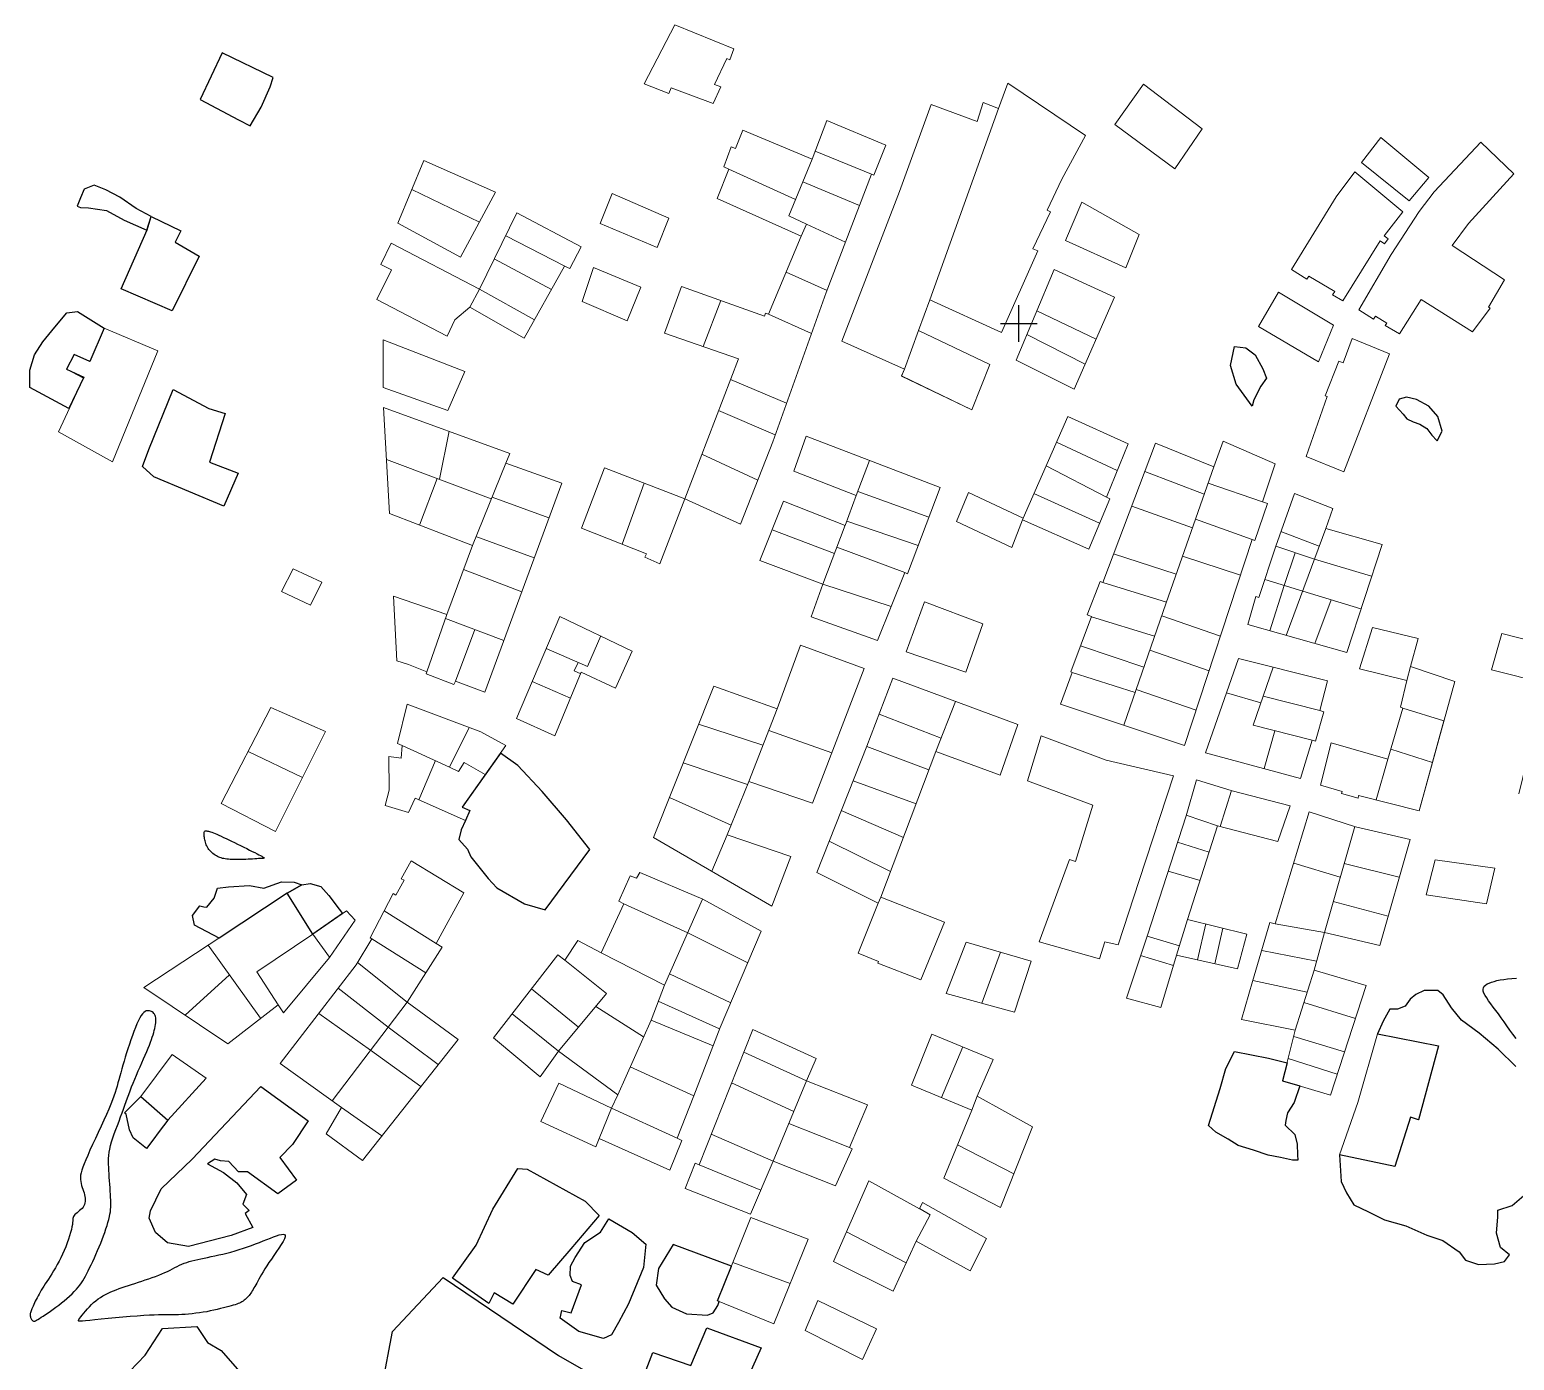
# Model space of a CAD drawing. Header units: inches. Extents: x 102725 to 104121, y 387536 to 388889.
# Drawn here: x 103438.8 to 103680.8, y 388031.1 to 388247.9 of the extents above; entities that cross this region are included whole.
import ezdxf

# ---------------------------------------------------------------- set-up
doc = ezdxf.new("R2010")
doc.units = ezdxf.units.IN
doc.header["$LTSCALE"] = 20
doc.layers.add('0_Croix', color=7, linetype='Continuous')
doc.layers.add('Débri', color=6, linetype='Continuous')
for name, color, linetype, lineweight in [('PBDUR', 62, 'Continuous', 0), ('PBDUR-ARRIERE', 3, 'Continuous', 0), ('PBDUR-DROIT', 2, 'Continuous', 0), ('PBDUR-FACE', 1, 'Continuous', 0), ('PBDUR-GAUCH', 6, 'Continuous', 0), ('PBDUR-SEPARATION', 5, 'Continuous', 0)]:
    doc.layers.add(name, color=color, linetype=linetype, lineweight=lineweight)

msp = doc.modelspace()

# ---------------------------------------------------------------- linework, layer by layer
at = {"layer": '0_Croix'}
for p, q in [((103600, 388197), (103600, 388203)), ((103597, 388200), (103603, 388200))]:
    msp.add_line(p, q, dxfattribs=at)
at = {"layer": 'Débri', "flags": 128}
for points in [[(103470.14, 388244.09), (103466.6, 388236.51), (103472.81, 388233.18), (103474.75, 388232.21), (103476.52, 388235.26), (103477.97, 388238.55), (103478.46, 388240.07)], [(103458.61, 388217.42), (103456.14, 388218.75), (103453.51, 388220.61), (103451.18, 388221.81), (103449.3, 388222.57), (103447.69, 388221.92), (103447.07, 388220.51), (103446.55, 388219.15), (103447.1, 388218.94), (103448.37, 388218.88), (103451.31, 388218.44), (103454.18, 388216.83), (103457.89, 388215.21), (103458.61, 388217.42)], [(103466.44, 388211), (103462.01, 388202.06), (103453.72, 388205.68), (103457.92, 388215.28), (103458.61, 388217.42), (103463.41, 388215.11), (103462.53, 388213.28), (103466.44, 388211)], [(103445.19, 388186.17), (103438.79, 388189.61), (103438.79, 388192.42), (103439.56, 388194.91), (103440.92, 388197), (103442.87, 388199.4), (103444.87, 388201.75), (103446.59, 388201.98), (103450.95, 388199.28), (103448.58, 388193.82), (103446.04, 388194.97), (103444.8, 388192.59), (103447.64, 388191.27), (103445.19, 388186.17)], [(103638.05, 388186.56), (103635.44, 388190.13), (103634.51, 388193.15), (103635.17, 388196.25), (103637, 388196.05), (103638.54, 388194.92), (103639.76, 388192.6), (103640.37, 388191.09), (103639.44, 388189.78), (103638.31, 388187.6)], [(103458.19, 388179.51), (103462.16, 388189.25), (103467.98, 388186.19), (103470.68, 388185.37), (103468.11, 388177.4), (103472.76, 388175.64), (103470.41, 388170.27), (103459.05, 388175.05), (103457.2, 388176.72)], [(103668.21, 388180.92), (103668.98, 388182.46), (103668.31, 388184.85), (103666.84, 388186.54), (103664.84, 388187.61), (103663.19, 388187.99), (103662.01, 388187.69), (103661.44, 388186.57), (103662.66, 388185.26), (103663.25, 388184.47), (103664.26, 388183.97), (103665.37, 388183.61), (103666.51, 388182.93), (103667.34, 388181.83), (103668.16, 388180.94)], [(103509.8, 388119.06), (103509.1, 388117.5), (103508.74, 388115.96), (103510.14, 388114.36), (103510.71, 388113.11), (103513.53, 388109.58), (103514.94, 388108.08), (103519.42, 388105.47), (103522.81, 388104.48), (103530.09, 388114.33), (103526.28, 388119.15), (103522.34, 388123.75), (103518.36, 388127.99), (103515.51, 388130.01), (103509.28, 388121.19), (103510.51, 388120.65), (103509.8, 388119.06)], [(103474.01, 388112.7), (103473.63, 388112.68), (103473.25, 388112.67), (103472.87, 388112.67), (103472.5, 388112.67), (103472.15, 388112.67), (103471.81, 388112.68), (103471.49, 388112.69), (103471.19, 388112.72), (103470.92, 388112.74), (103470.66, 388112.78), (103470.43, 388112.82), (103470.21, 388112.87), (103470, 388112.93), (103469.81, 388113), (103469.61, 388113.08), (103469.42, 388113.17), (103469.23, 388113.28), (103469.03, 388113.39), (103468.84, 388113.52), (103468.66, 388113.66), (103468.48, 388113.8), (103468.31, 388113.96), (103468.15, 388114.13), (103468.01, 388114.31), (103467.88, 388114.49), (103467.76, 388114.69), (103467.66, 388114.89), (103467.58, 388115.09), (103467.5, 388115.29), (103467.44, 388115.5), (103467.38, 388115.7), (103467.33, 388115.89), (103467.3, 388116.08), (103467.27, 388116.26), (103467.24, 388116.42), (103467.23, 388116.58), (103467.22, 388116.73), (103467.22, 388116.86), (103467.22, 388116.97), (103467.23, 388117.07), (103467.24, 388117.16), (103467.27, 388117.22), (103467.3, 388117.27), (103467.34, 388117.31), (103467.4, 388117.33), (103467.46, 388117.34), (103467.55, 388117.34), (103467.65, 388117.33), (103467.77, 388117.31), (103467.91, 388117.28), (103468.08, 388117.24), (103468.27, 388117.18), (103468.48, 388117.11), (103468.73, 388117.02), (103469, 388116.92), (103469.3, 388116.79), (103469.64, 388116.64), (103470, 388116.48), (103470.4, 388116.29), (103470.82, 388116.09), (103471.25, 388115.88), (103471.71, 388115.66), (103472.19, 388115.43), (103472.67, 388115.19), (103473.17, 388114.94), (103473.67, 388114.7), (103474.16, 388114.46), (103474.63, 388114.23), (103475.08, 388114), (103475.49, 388113.8), (103475.85, 388113.62), (103476.16, 388113.45), (103476.42, 388113.32), (103476.61, 388113.21), (103476.76, 388113.13), (103476.86, 388113.06), (103476.93, 388113.01), (103476.98, 388112.98), (103477.01, 388112.95), (103477.03, 388112.93), (103477.04, 388112.92), (103477.04, 388112.91), (103477.03, 388112.9), (103477, 388112.89), (103476.94, 388112.88), (103476.85, 388112.87), (103476.72, 388112.86), (103476.56, 388112.85), (103476.34, 388112.83), (103476.09, 388112.82), (103475.8, 388112.8), (103475.48, 388112.78), (103475.13, 388112.75), (103474.77, 388112.73), (103474.39, 388112.71)], [(103469.65, 388099.88), (103465.65, 388101.99), (103465.35, 388103.55), (103466.53, 388105.15), (103467.15, 388104.95), (103467.65, 388104.91), (103468.88, 388106.37), (103469.4, 388108.01), (103471.18, 388108.23), (103474.64, 388108.45), (103476.96, 388108.01), (103479.84, 388109.03), (103481.88, 388108.99), (103483.16, 388108.53), (103480.78, 388107.18), (103469.65, 388099.88)], [(103480.77, 388107.19), (103483.16, 388108.53), (103484.5, 388108.77), (103486.24, 388108.29), (103487.56, 388106.83), (103489.26, 388104.57), (103489.75, 388103.87), (103484.95, 388100.49)], [(103443.08, 388039.73), (103443.53, 388040.07), (103443.98, 388040.43), (103444.43, 388040.8), (103444.87, 388041.17), (103445.29, 388041.55), (103445.69, 388041.92), (103446.06, 388042.29), (103446.4, 388042.65), (103446.7, 388043), (103446.97, 388043.35), (103447.22, 388043.69), (103447.45, 388044.05), (103447.66, 388044.41), (103447.88, 388044.8), (103448.09, 388045.21), (103448.32, 388045.66), (103448.55, 388046.14), (103448.81, 388046.65), (103449.07, 388047.2), (103449.33, 388047.76), (103449.6, 388048.35), (103449.86, 388048.95), (103450.12, 388049.55), (103450.37, 388050.15), (103450.61, 388050.75), (103450.83, 388051.35), (103451.04, 388051.92), (103451.23, 388052.49), (103451.4, 388053.03), (103451.55, 388053.55), (103451.68, 388054.03), (103451.79, 388054.49), (103451.87, 388054.9), (103451.94, 388055.29), (103451.98, 388055.67), (103452.01, 388056.03), (103452.02, 388056.4), (103452.02, 388056.79), (103452.01, 388057.2), (103451.99, 388057.64), (103451.96, 388058.12), (103451.93, 388058.64), (103451.89, 388059.19), (103451.85, 388059.76), (103451.81, 388060.33), (103451.77, 388060.9), (103451.73, 388061.46), (103451.7, 388062), (103451.67, 388062.52), (103451.65, 388063.02), (103451.65, 388063.5), (103451.66, 388063.98), (103451.7, 388064.47), (103451.76, 388064.98), (103451.85, 388065.51), (103451.98, 388066.08), (103452.15, 388066.68), (103452.35, 388067.32), (103452.58, 388067.99), (103452.83, 388068.67), (103453.08, 388069.36), (103453.35, 388070.05), (103453.6, 388070.73), (103453.85, 388071.39), (103454.09, 388072.02), (103454.31, 388072.64), (103454.53, 388073.24), (103454.74, 388073.83), (103454.95, 388074.41), (103455.17, 388075.01), (103455.4, 388075.62), (103455.65, 388076.24), (103455.91, 388076.89), (103456.2, 388077.56), (103456.49, 388078.23), (103456.78, 388078.9), (103457.07, 388079.56), (103457.35, 388080.21), (103457.62, 388080.82), (103457.87, 388081.4), (103458.1, 388081.94), (103458.3, 388082.44), (103458.48, 388082.9), (103458.64, 388083.33), (103458.77, 388083.73), (103458.9, 388084.11), (103459.01, 388084.47), (103459.1, 388084.81), (103459.18, 388085.15), (103459.25, 388085.48), (103459.3, 388085.79), (103459.34, 388086.08), (103459.36, 388086.36), (103459.36, 388086.63), (103459.34, 388086.87), (103459.3, 388087.09), (103459.24, 388087.28), (103459.15, 388087.46), (103459.04, 388087.61), (103458.92, 388087.73), (103458.78, 388087.84), (103458.63, 388087.92), (103458.48, 388087.99), (103458.31, 388088.03), (103458.14, 388088.05), (103457.97, 388088.04), (103457.79, 388088), (103457.6, 388087.91), (103457.4, 388087.76), (103457.2, 388087.55), (103456.98, 388087.27), (103456.76, 388086.9), (103456.53, 388086.45), (103456.28, 388085.92), (103456.04, 388085.32), (103455.79, 388084.68), (103455.54, 388084), (103455.29, 388083.29), (103455.05, 388082.58), (103454.81, 388081.86), (103454.59, 388081.16), (103454.38, 388080.48), (103454.18, 388079.82), (103453.99, 388079.17), (103453.81, 388078.55), (103453.64, 388077.94), (103453.48, 388077.37), (103453.33, 388076.81), (103453.18, 388076.29), (103453.03, 388075.77), (103452.88, 388075.25), (103452.71, 388074.71), (103452.51, 388074.13), (103452.28, 388073.5), (103452.01, 388072.8), (103451.68, 388072.03), (103451.31, 388071.16), (103450.88, 388070.21), (103450.43, 388069.23), (103449.96, 388068.22), (103449.5, 388067.21), (103449.05, 388066.24), (103448.62, 388065.32), (103448.25, 388064.48), (103447.92, 388063.75), (103447.66, 388063.1), (103447.45, 388062.55), (103447.29, 388062.06), (103447.17, 388061.62), (103447.1, 388061.24), (103447.06, 388060.88), (103447.07, 388060.54), (103447.11, 388060.21), (103447.17, 388059.89), (103447.26, 388059.57), (103447.35, 388059.26), (103447.46, 388058.95), (103447.56, 388058.65), (103447.66, 388058.36), (103447.74, 388058.07), (103447.8, 388057.79), (103447.84, 388057.51), (103447.85, 388057.24), (103447.84, 388056.98), (103447.8, 388056.73), (103447.73, 388056.49), (103447.63, 388056.26), (103447.5, 388056.04), (103447.33, 388055.84), (103447.14, 388055.65), (103446.93, 388055.47), (103446.72, 388055.3), (103446.52, 388055.13), (103446.32, 388054.97), (103446.16, 388054.82), (103446.02, 388054.67), (103445.93, 388054.53), (103445.87, 388054.38), (103445.84, 388054.21), (103445.82, 388054.02), (103445.8, 388053.79), (103445.78, 388053.53), (103445.75, 388053.22), (103445.68, 388052.84), (103445.59, 388052.41), (103445.46, 388051.91), (103445.3, 388051.37), (103445.11, 388050.8), (103444.9, 388050.2), (103444.67, 388049.59), (103444.42, 388048.97), (103444.15, 388048.37), (103443.87, 388047.78), (103443.58, 388047.22), (103443.28, 388046.67), (103442.98, 388046.15), (103442.69, 388045.65), (103442.39, 388045.17), (103442.11, 388044.72), (103441.84, 388044.3), (103441.58, 388043.9), (103441.34, 388043.52), (103441.11, 388043.16), (103440.89, 388042.82), (103440.69, 388042.5), (103440.5, 388042.18), (103440.32, 388041.88), (103440.15, 388041.58), (103439.99, 388041.28), (103439.84, 388040.99), (103439.7, 388040.71), (103439.57, 388040.44), (103439.45, 388040.18), (103439.34, 388039.93), (103439.25, 388039.7), (103439.16, 388039.49), (103439.08, 388039.3), (103439.02, 388039.13), (103438.96, 388038.97), (103438.92, 388038.82), (103438.89, 388038.69), (103438.88, 388038.56), (103438.88, 388038.43), (103438.89, 388038.31), (103438.91, 388038.19), (103438.95, 388038.08), (103439, 388037.96), (103439.05, 388037.86), (103439.11, 388037.76), (103439.17, 388037.66), (103439.23, 388037.59), (103439.28, 388037.52), (103439.34, 388037.47), (103439.39, 388037.44), (103439.45, 388037.43), (103439.53, 388037.44), (103439.63, 388037.48), (103439.75, 388037.54), (103439.92, 388037.63), (103440.12, 388037.75), (103440.38, 388037.9), (103440.67, 388038.09), (103441.01, 388038.3), (103441.38, 388038.54), (103441.78, 388038.8), (103442.2, 388039.09), (103442.63, 388039.4)], [(103630.93, 388069.35), (103632.84, 388075.38), (103633.77, 388078.65), (103635.16, 388081.38), (103640.7, 388080.33), (103643.73, 388079.57), (103643, 388076.64), (103645.82, 388075.79), (103644.89, 388073.1), (103643.81, 388071.41), (103643.55, 388070.15), (103643.44, 388069.37), (103645.01, 388067.85), (103645.39, 388066.31), (103645.42, 388064.59), (103645.48, 388063.72), (103644.6, 388063.69), (103642.65, 388064.13), (103640.67, 388064.5), (103638.25, 388065.32), (103635.74, 388066.08), (103634.14, 388067.1), (103632.1, 388068.26)], [(103458.47, 388055.46), (103460.23, 388059.02), (103465.3, 388063.85), (103476.48, 388075.69), (103484.16, 388070.1), (103481.63, 388066.26), (103479.56, 388064.12), (103482.28, 388060.45), (103479.26, 388058.21), (103474.27, 388061.8), (103472.81, 388061.8), (103471.27, 388063.48), (103469.87, 388063.61), (103468.95, 388063.87), (103467.78, 388063.07), (103470.37, 388061.71), (103472.55, 388060.02), (103474.13, 388058.12), (103473.53, 388056.55), (103474.56, 388055.5), (103473.9, 388055.03), (103475.15, 388052.74), (103471.63, 388051.41), (103464.67, 388049.65), (103461.24, 388050.22), (103459.29, 388051.93), (103458.24, 388054.22), (103458.47, 388055.46)], [(103457.82, 388065.6), (103455.68, 388067.32), (103455.04, 388068.64), (103454.5, 388071.18), (103454.24, 388071.43), (103456.93, 388074.07), (103461.31, 388070.22), (103459.9, 388068.39), (103458.88, 388066.95), (103457.82, 388065.6)], [(103518.37, 388062.33), (103519.89, 388062.25), (103529.34, 388057.04), (103531.63, 388054.67), (103527.01, 388049.26), (103523.31, 388044.97), (103521.29, 388045.89), (103517.56, 388040.24), (103514.48, 388042.07), (103513.6, 388040.32), (103507.7, 388044.46), (103511.58, 388049.84), (103514.26, 388055.71), (103518.37, 388062.33)], [(103527.72, 388047.81), (103529.27, 388050.29), (103531.85, 388051.99), (103533.2, 388054.13), (103536.97, 388051.91), (103539.24, 388049.99), (103538.81, 388046.21), (103536.38, 388040.31), (103534.75, 388037.26), (103533.62, 388035.21), (103532.29, 388034.64), (103528.29, 388035.8), (103525.24, 388037.93), (103525.53, 388039.18), (103527.03, 388038.82), (103528.72, 388043.39), (103527.28, 388043.92), (103526.89, 388044.89), (103526.94, 388046.4), (103527.72, 388047.81)], [(103449.22, 388040.49), (103449.59, 388040.8), (103449.96, 388041.08), (103450.34, 388041.34), (103450.74, 388041.58), (103451.15, 388041.81), (103451.57, 388042.02), (103452, 388042.22), (103452.45, 388042.4), (103452.91, 388042.59), (103453.38, 388042.76), (103453.87, 388042.93), (103454.37, 388043.1), (103454.89, 388043.27), (103455.41, 388043.44), (103455.95, 388043.62), (103456.51, 388043.79), (103457.07, 388043.98), (103457.63, 388044.17), (103458.2, 388044.36), (103458.76, 388044.56), (103459.31, 388044.76), (103459.84, 388044.96), (103460.35, 388045.17), (103460.83, 388045.38), (103461.27, 388045.58), (103461.69, 388045.79), (103462.09, 388045.99), (103462.47, 388046.19), (103462.85, 388046.38), (103463.22, 388046.56), (103463.59, 388046.73), (103463.98, 388046.89), (103464.38, 388047.04), (103464.8, 388047.17), (103465.24, 388047.29), (103465.7, 388047.41), (103466.18, 388047.52), (103466.69, 388047.63), (103467.22, 388047.74), (103467.78, 388047.86), (103468.36, 388047.98), (103468.97, 388048.11), (103469.6, 388048.25), (103470.25, 388048.4), (103470.91, 388048.56), (103471.58, 388048.73), (103472.26, 388048.92), (103472.94, 388049.12), (103473.62, 388049.34), (103474.3, 388049.57), (103474.96, 388049.81), (103475.61, 388050.05), (103476.25, 388050.3), (103476.87, 388050.54), (103477.46, 388050.77), (103478.02, 388050.99), (103478.55, 388051.2), (103479.04, 388051.37), (103479.47, 388051.51), (103479.84, 388051.6), (103480.13, 388051.62), (103480.33, 388051.57), (103480.44, 388051.43), (103480.43, 388051.2), (103480.31, 388050.86), (103480.08, 388050.43), (103479.78, 388049.93), (103479.42, 388049.37), (103479.02, 388048.79), (103478.6, 388048.18), (103478.18, 388047.58), (103477.78, 388047.01), (103477.42, 388046.47), (103477.11, 388045.97), (103476.82, 388045.51), (103476.57, 388045.09), (103476.35, 388044.69), (103476.14, 388044.33), (103475.96, 388043.99), (103475.79, 388043.68), (103475.64, 388043.39), (103475.49, 388043.12), (103475.35, 388042.87), (103475.21, 388042.64), (103475.08, 388042.42), (103474.95, 388042.21), (103474.82, 388042.01), (103474.68, 388041.83), (103474.54, 388041.64), (103474.39, 388041.47), (103474.24, 388041.3), (103474.08, 388041.15), (103473.92, 388041), (103473.75, 388040.86), (103473.57, 388040.73), (103473.39, 388040.61), (103473.19, 388040.51), (103472.99, 388040.41), (103472.77, 388040.32), (103472.53, 388040.23), (103472.26, 388040.15), (103471.96, 388040.06), (103471.63, 388039.96), (103471.25, 388039.86), (103470.83, 388039.75), (103470.37, 388039.63), (103469.87, 388039.5), (103469.34, 388039.38), (103468.79, 388039.25), (103468.22, 388039.13), (103467.64, 388039.01), (103467.05, 388038.91), (103466.45, 388038.82), (103465.86, 388038.74), (103465.27, 388038.67), (103464.69, 388038.61), (103464.12, 388038.57), (103463.57, 388038.53), (103463.03, 388038.51), (103462.5, 388038.5), (103462, 388038.49), (103461.5, 388038.49), (103460.98, 388038.49), (103460.42, 388038.48), (103459.8, 388038.47), (103459.1, 388038.45), (103458.3, 388038.42), (103457.38, 388038.37), (103456.33, 388038.29), (103455.19, 388038.2), (103453.98, 388038.1), (103452.76, 388037.99), (103451.57, 388037.88), (103450.45, 388037.77), (103449.43, 388037.67), (103448.57, 388037.58), (103447.89, 388037.52), (103447.39, 388037.47), (103447.04, 388037.46), (103446.82, 388037.48), (103446.73, 388037.53), (103446.73, 388037.62), (103446.81, 388037.76), (103446.95, 388037.94), (103447.13, 388038.18), (103447.35, 388038.46), (103447.6, 388038.77), (103447.89, 388039.11), (103448.19, 388039.46), (103448.52, 388039.81), (103448.86, 388040.16)], [(103553.15, 388046.45), (103543.67, 388049.97), (103541.29, 388046.03), (103540.89, 388043.34), (103542.28, 388041.09), (103543.47, 388039.76), (103545.86, 388038.68), (103549.29, 388038.43), (103550.17, 388038.83), (103550.93, 388040.04), (103551.17, 388040.64), (103550.87, 388040.76), (103553.15, 388046.45)], [(103543.57, 388001.46), (103520.89, 388012.56), (103511.35, 388018.07), (103496.24, 388026.85), (103497.91, 388035.77), (103506.21, 388044.56), (103524.98, 388031.87), (103544.98, 388020.42), (103552.41, 388015.65)], [(103455.1, 388029.32), (103457.59, 388031.91), (103460.43, 388036.25), (103466.05, 388036.59), (103467.75, 388034), (103469.98, 388032.71), (103472.97, 388029.27), (103473.44, 388025.58), (103470.41, 388021.1), (103468.77, 388018.68), (103457.36, 388026.52), (103454.47, 388028.73), (103455.1, 388029.32)], [(103552.37, 388020.54), (103538.44, 388027.44), (103540.38, 388032.36), (103546.55, 388030.24), (103549.14, 388036.37), (103558.02, 388033.13)]]:
    msp.add_lwpolyline(points, close=True, dxfattribs=at)
for points in [[(103681.06, 388083.51), (103680.53, 388084.2), (103680.03, 388084.89), (103679.55, 388085.57), (103679.09, 388086.24), (103678.64, 388086.89), (103678.19, 388087.51), (103677.76, 388088.1), (103677.33, 388088.65), (103676.94, 388089.18), (103676.58, 388089.66), (103676.27, 388090.12), (103676.01, 388090.53), (103675.82, 388090.91), (103675.7, 388091.24), (103675.67, 388091.54), (103675.73, 388091.8), (103675.85, 388092.03), (103676.05, 388092.23), (103676.32, 388092.41), (103676.64, 388092.56), (103677.02, 388092.7), (103677.46, 388092.83), (103677.93, 388092.95), (103678.46, 388093.05), (103679.03, 388093.15), (103679.66, 388093.23), (103680.35, 388093.31), (103681.1, 388093.37)], [(103681.02, 388078.98), (103678.15, 388081.77), (103675.04, 388084.41), (103672.17, 388086.51), (103670.52, 388088.52), (103669.15, 388090.64), (103668.28, 388091.32), (103666.09, 388091.32), (103664.72, 388090.68), (103663.81, 388089.91), (103662.99, 388088.81), (103661.75, 388088.27), (103660.48, 388088.27), (103659.38, 388086.35), (103658.46, 388084.3), (103668.39, 388082.34), (103665.17, 388070.26), (103663.82, 388070.71), (103661.28, 388062.64), (103652.27, 388064.55), (103652.54, 388060.21), (103653.4, 388058.35), (103654.63, 388056.4), (103656.99, 388055.26), (103659.58, 388053.95), (103663.08, 388052.99), (103666.53, 388051.5), (103669.12, 388050.63), (103671.8, 388048.77), (103672.8, 388047.41), (103674.94, 388046.67), (103677.53, 388046.8), (103679.16, 388047.21), (103679.98, 388048.26), (103678.52, 388049.44), (103677.84, 388051.8), (103678.07, 388054.48), (103678.07, 388055.56), (103680.43, 388056.29), (103682.72, 388058.25)]]:
    msp.add_lwpolyline(points, dxfattribs=at)
at = {"layer": 'PBDUR', "color": 62, "linetype": 'Continuous', "lineweight": 0}
for p, q in [((103559.18, 388201.54), (103564.55, 388214.25)), ((103545.05, 388206.02), (103558.54, 388201.23)), ((103585.48, 388203.89), (103583.63, 388198.88)), ((103583.63, 388198.88), (103595.3, 388193.31))]:
    msp.add_line(p, q, dxfattribs=at)
at = {"layer": 'PBDUR', "color": 62, "linetype": 'Continuous', "lineweight": 0, "flags": 128}
for points in [[(103538.93, 388239.04), (103543.94, 388248.67)], [(103543.94, 388248.67), (103553.58, 388244.78)], [(103610.89, 388230.64), (103598.21, 388239.18), (103596.67, 388235.06), (103594.21, 388236.04), (103593.2, 388232.91), (103585.73, 388235.71)], [(103555.03, 388231.53), (103566.31, 388226.77), (103568.72, 388233.07), (103578.34, 388229.07)], [(103655.44, 388202.24), (103660.68, 388211.26), (103665.24, 388218.26), (103667.7, 388221.45), (103675.29, 388229.55)], [(103659.01, 388230.32), (103655.88, 388226.25)], [(103666.82, 388223.79), (103659.01, 388230.32)], [(103514.71, 388221.42), (103503.03, 388226.55)], [(103655.88, 388226.25), (103663.6, 388219.98)], [(103654.77, 388224.7), (103662.61, 388218.2)], [(103663.6, 388219.98), (103666.82, 388223.79)], [(103508.99, 388210.81), (103514.71, 388221.42)], [(103531.75, 388216.32), (103541.07, 388212.37), (103542.99, 388217.2), (103533.73, 388221.19), (103531.75, 388216.32)], [(103607.61, 388213.52), (103610.27, 388219.77)], [(103610.27, 388219.77), (103619.61, 388214.53)], [(103497.7, 388213.12), (103512.13, 388205.63), (103518.21, 388218.07), (103528.67, 388212.51)], [(103498.77, 388216.38), (103508.99, 388210.81)], [(103662.61, 388218.2), (103659.55, 388214.31), (103660.19, 388213.83), (103659.63, 388213), (103658.91, 388213.49), (103652.84, 388203.68)], [(103617.46, 388209.1), (103607.61, 388213.52)], [(103530.7, 388209.12), (103538.4, 388205.96)], [(103599.56, 388194.04), (103605.79, 388208.8)], [(103605.79, 388208.8), (103615.6, 388204.3)], [(103642.32, 388205.1), (103639.06, 388199.54)], [(103651.29, 388199.75), (103642.32, 388205.1)], [(103648.84, 388193.78), (103651.29, 388199.75)], [(103662.03, 388198.32), (103659.73, 388199.71), (103660, 388200.09), (103658.13, 388201.23), (103657.82, 388200.74)], [(103496.43, 388197.36), (103509.73, 388192.18)], [(103592.36, 388185.92), (103580.91, 388191.43), (103581.39, 388192.55), (103571.18, 388197.12)], [(103646.82, 388178.35), (103650.28, 388188.1), (103649.95, 388188.24), (103652.16, 388193.9), (103652.86, 388193.62), (103654.34, 388197.59)], [(103654.34, 388197.59), (103660.43, 388195.07)], [(103509.73, 388192.18), (103506.96, 388185.83)], [(103506.96, 388185.83), (103496.43, 388189.58)], [(103496.47, 388186.35), (103517.04, 388178.85), (103516.41, 388177.24), (103525.52, 388174)], [(103589.87, 388167.73), (103591.8, 388172.46), (103600.69, 388168.29), (103608.01, 388184.84)], [(103617.8, 388180.42), (103608.01, 388184.84)], [(103622.27, 388180.52), (103631.78, 388176.68), (103633.32, 388180.83), (103641.78, 388177.13)], [(103652.97, 388175.87), (103646.82, 388178.35)], [(103532.46, 388176.5), (103545.58, 388171.46)], [(103641.78, 388177.13), (103639.74, 388170.94), (103640.52, 388170.71), (103638.48, 388164.66), (103638.06, 388164.83), (103626.99, 388131.23)], [(103587.18, 388173.31), (103581.86, 388159.25), (103581.41, 388159.45), (103576.96, 388148.39)], [(103637.35, 388150.97), (103638.66, 388155.52), (103639.14, 388155.37), (103641.88, 388163.76), (103644.93, 388172.34)], [(103644.93, 388172.34), (103651.17, 388169.86), (103650.03, 388166.6), (103659.2, 388163.98)], [(103589.87, 388167.73), (103598.88, 388163.5), (103600.59, 388168.01), (103611.39, 388163.25)], [(103581.64, 388146.51), (103584.63, 388154.69)], [(103584.63, 388154.69), (103594.15, 388151.07)], [(103518.12, 388135.68), (103525.22, 388152.29)], [(103525.22, 388152.29), (103537.01, 388146.63)], [(103594.15, 388151.07), (103591.35, 388143.23)], [(103637.35, 388150.97), (103653.44, 388146.4)], [(103649.16, 388124.82), (103650.92, 388131.71), (103660.16, 388129.05), (103662.59, 388137.36), (103662.23, 388137.48), (103663.26, 388141.85), (103655.51, 388143.75), (103657.66, 388150.47)], [(103657.66, 388150.47), (103665.08, 388148.68), (103663.85, 388144.11), (103671.07, 388141.71)], [(103537.01, 388146.63), (103534.27, 388140.58), (103528.7, 388143.18), (103524.36, 388132.85)], [(103574.79, 388143.82), (103564.44, 388147.58)], [(103591.35, 388143.23), (103581.64, 388146.51)], [(103574.79, 388143.82), (103566.37, 388121.85), (103555.99, 388125.4), (103552.46, 388116.69), (103562.87, 388113.16), (103559.74, 388105.1)], [(103630.43, 388130.06), (103635.83, 388145.44)], [(103635.83, 388145.44), (103650.32, 388141.77)], [(103579.46, 388142.22), (103599.83, 388134.69)], [(103650.32, 388141.77), (103649.04, 388136.95), (103649.71, 388136.76), (103648.34, 388131.94), (103647.81, 388132.14), (103645.9, 388125.89)], [(103671.07, 388141.71), (103665.25, 388120.59)], [(103478.12, 388137.45), (103486.99, 388133.52)], [(103500.33, 388138.01), (103512.31, 388133.46), (103516.38, 388131.23)], [(103626.99, 388131.23), (103606.8, 388138.01)], [(103524.36, 388132.85), (103518.12, 388135.68)], [(103599.83, 388134.69), (103596.95, 388126.4), (103586.48, 388130.26), (103577.53, 388106.57), (103587.88, 388102.48), (103584.04, 388093.09)], [(103486.99, 388133.52), (103478.87, 388117.27)], [(103603.3, 388099.29), (103608.26, 388112.68), (103609.26, 388112.34), (103612.09, 388121.53), (103601.43, 388125.48), (103603.67, 388132.84)], [(103603.67, 388132.84), (103614.25, 388128.87), (103625.19, 388126.29)], [(103516.38, 388131.23), (103509.28, 388121.19), (103510.51, 388120.65), (103509.8, 388119.06)], [(103645.9, 388125.89), (103630.43, 388130.06)], [(103625.19, 388126.29), (103619.62, 388109.26), (103616.18, 388098.79), (103614.02, 388099.26), (103613.13, 388096.52)], [(103617.53, 388090.09), (103620.98, 388100.37), (103627.27, 388119.8), (103628.94, 388125.65)], [(103628.94, 388125.65), (103634.76, 388123.88), (103644.22, 388121.42)], [(103665.25, 388120.59), (103655.37, 388123.11), (103655.29, 388122.69), (103652.57, 388123.45), (103652.68, 388123.75), (103649.16, 388124.82)], [(103509.8, 388119.06), (103501.64, 388122.67), (103500.55, 388120.32), (103496.71, 388121.47)], [(103636.3, 388086.62), (103638.11, 388092.83), (103640.94, 388102.41), (103641.79, 388102.22), (103647.34, 388120.44)], [(103647.34, 388120.44), (103654.87, 388118.03), (103663.77, 388115.96)], [(103559.74, 388105.1), (103540.48, 388116.27)], [(103509.55, 388107.27), (103500.98, 388112.49)], [(103538.22, 388110.56), (103537.69, 388109.63), (103536.68, 388110.03), (103534.81, 388105.89), (103535.65, 388105.48), (103531.92, 388097.49), (103528.12, 388099.48), (103526.01, 388096.29), (103524.89, 388097.17), (103514.4, 388083.6)], [(103558.03, 388101.02), (103548.53, 388106.21), (103538.22, 388110.56)], [(103543.13, 388062.08), (103545.09, 388066.92), (103544.34, 388067.26), (103547.03, 388074.2), (103551.34, 388085.32), (103558.03, 388101.02)], [(103588.19, 388090.87), (103591.45, 388099.19)], [(103591.45, 388099.19), (103602.01, 388096.13)], [(103599.32, 388087.83), (103588.19, 388090.87)], [(103556.64, 388084.97), (103547.88, 388062.96), (103547.23, 388063.19), (103545.64, 388059.1)], [(103575.36, 388072.71), (103565.42, 388076.63), (103566.96, 388080.24), (103556.64, 388084.97)], [(103582.52, 388075.89), (103585.81, 388084.22)], [(103585.81, 388084.22), (103595.85, 388080.11), (103593.2, 388074.13), (103602.21, 388069.13)], [(103597.02, 388056), (103587.81, 388060.75), (103592.32, 388071.82), (103582.52, 388075.89)], [(103556.27, 388054.87), (103559.97, 388063.52), (103570.15, 388059.52), (103572.84, 388065.54), (103572.39, 388065.76), (103575.36, 388072.71)]]:
    msp.add_lwpolyline(points, dxfattribs=at)
at = {"layer": 'PBDUR', "color": 1, "linetype": 'Continuous', "lineweight": 0, "flags": 128}
for points in [[(103584.04, 388093.09), (103577, 388095.8), (103577.12, 388096.04), (103573.8, 388097.41), (103577.1, 388105.59), (103567.06, 388110.58)], [(103613.13, 388096.52), (103603.3, 388099.29)]]:
    msp.add_lwpolyline(points, dxfattribs=at)
at = {"layer": 'PBDUR-ARRIERE', "color": 3, "linetype": 'Continuous', "lineweight": 0, "flags": 128}
for points in [[(103620.32, 388239.02), (103629.89, 388231.71)], [(103450.95, 388199.28), (103459.69, 388195.56)]]:
    msp.add_lwpolyline(points, dxfattribs=at)
at = {"layer": 'PBDUR-DROIT', "color": 2, "linetype": 'Continuous', "lineweight": 0, "flags": 128}
for points in [[(103615.65, 388232.41), (103620.32, 388239.02)], [(103443.48, 388182.36), (103447.55, 388191.08), (103444.8, 388192.59), (103446.04, 388194.97), (103448.58, 388193.82), (103450.95, 388199.28)], [(103678.72, 388149.51), (103688.07, 388147.13), (103686.42, 388141.25), (103696.04, 388139.6)], [(103667.88, 388112.61), (103677.6, 388111.25)], [(103668.39, 388082.34), (103658.46, 388084.3)], [(103594.75, 388050.94), (103584.32, 388056.77), (103583.84, 388055.79), (103575.57, 388060.32)], [(103567.23, 388040.84), (103576.83, 388036.22)]]:
    msp.add_lwpolyline(points, dxfattribs=at)
at = {"layer": 'PBDUR-FACE', "linetype": 'Continuous', "lineweight": 0}
for p, q in [((103553.83, 388228.51), (103555.03, 388231.53)), ((103610.89, 388230.64), (103607, 388223.53)), ((103551.9, 388225.54), (103553.1, 388228.82)), ((103553.1, 388228.82), (103553.83, 388228.51)), ((103550.86, 388220.36), (103552.74, 388225.15)), ((103552.74, 388225.15), (103551.9, 388225.54)), ((103607, 388223.53), (103604.65, 388218.46)), ((103564.55, 388214.25), (103550.86, 388220.36)), ((103604.65, 388218.46), (103605.18, 388218.21)), ((103605.18, 388218.21), (103602.27, 388212.18)), ((103603.11, 388211.85), (103597.18, 388198.52)), ((103602.27, 388212.18), (103603.11, 388211.85)), ((103542.28, 388198.46), (103545.05, 388206.02)), ((103597.18, 388198.52), (103585.48, 388203.89)), ((103558.54, 388201.23), (103558.74, 388201.7)), ((103558.74, 388201.7), (103559.18, 388201.54)), ((103554.31, 388194.26), (103542.28, 388198.46)), ((103545.58, 388171.46), (103554.31, 388194.26)), ((103595.3, 388193.31), (103592.36, 388185.92)), ((103554.62, 388167.3), (103545.58, 388171.46))]:
    msp.add_line(p, q, dxfattribs=at)
at = {"layer": 'PBDUR-FACE', "linetype": 'Continuous', "lineweight": 0, "flags": 128}
for points in [[(103553.58, 388244.78), (103552.88, 388242.99), (103552.43, 388243.21), (103550.42, 388238.93), (103551.43, 388238.59), (103550.2, 388235.88)], [(103550.2, 388235.88), (103543.37, 388238.42), (103542.98, 388237.5), (103538.93, 388239.04)], [(103585.73, 388235.71), (103580.55, 388221.54), (103571.18, 388197.12)], [(103625.44, 388225.19), (103615.65, 388232.41)], [(103629.89, 388231.71), (103625.44, 388225.19)], [(103578.34, 388229.07), (103576.38, 388224.17), (103575.99, 388224.34), (103568.63, 388205.07), (103559.91, 388180.73), (103554.62, 388167.3)], [(103675.29, 388229.55), (103680.66, 388224.42)], [(103503.03, 388226.55), (103498.77, 388216.38)], [(103644.43, 388208.8), (103651.74, 388220.63), (103654.77, 388224.7)], [(103680.66, 388224.42), (103673.3, 388216.33), (103670.64, 388212.74), (103679.18, 388207.14), (103676.55, 388202.69), (103676.85, 388202.52), (103673.92, 388198.63), (103665.6, 388203.9), (103662.03, 388198.32)], [(103619.61, 388214.53), (103617.46, 388209.1)], [(103497.7, 388213.12), (103496, 388209.63), (103497.76, 388208.76), (103495.38, 388203.91)], [(103519.37, 388197.64), (103525.97, 388209.38), (103526.84, 388208.98), (103528.67, 388212.51)], [(103528.83, 388203.61), (103530.7, 388209.12)], [(103652.84, 388203.68), (103651.13, 388204.67), (103651.49, 388205.2), (103647.28, 388207.72), (103646.96, 388207.24), (103644.43, 388208.8)], [(103495.38, 388203.91), (103506.83, 388197.95), (103508.09, 388200.61), (103510.52, 388202.65), (103519.37, 388197.64)], [(103538.4, 388205.96), (103536.16, 388200.44)], [(103615.6, 388204.3), (103609.05, 388189.32)], [(103536.16, 388200.44), (103528.83, 388203.61)], [(103655.44, 388202.24), (103657.82, 388200.74)], [(103639.06, 388199.54), (103648.84, 388193.78)], [(103496.43, 388189.58), (103496.43, 388197.36)], [(103660.43, 388195.07), (103652.97, 388175.87)], [(103609.05, 388189.32), (103599.56, 388194.04)], [(103498.64, 388145.07), (103498.08, 388155.61), (103506.8, 388152.6), (103510.94, 388163.86), (103497.45, 388169.05), (103496.47, 388186.35)], [(103452.29, 388177.46), (103443.48, 388182.36)], [(103576.96, 388148.39), (103566.16, 388152.22), (103568.06, 388157.52), (103557.82, 388161.41), (103561.63, 388171.04), (103571.7, 388167.12), (103573.52, 388171.97), (103563.33, 388175.97), (103565.35, 388181.66), (103587.18, 388173.31)], [(103606.8, 388138.01), (103608.72, 388143.14), (103608.5, 388143.24), (103611.86, 388152.3), (103611.15, 388152.57), (103613.27, 388157.99), (103613.7, 388157.84), (103622.27, 388180.52)], [(103611.39, 388163.25), (103614.84, 388171.45), (103614.28, 388171.73), (103617.8, 388180.42)], [(103528.72, 388166.69), (103532.46, 388176.5)], [(103525.52, 388174), (103512.97, 388139.93)], [(103545.58, 388171.46), (103541.47, 388160.87)], [(103541.47, 388160.87), (103539.06, 388161.94), (103539.31, 388162.47), (103528.72, 388166.69)], [(103659.2, 388163.98), (103653.44, 388146.4)], [(103486.43, 388157.86), (103481.75, 388160.05), (103479.85, 388156.35), (103484.58, 388154.14)], [(103486.43, 388157.86), (103484.58, 388154.14)], [(103681.52, 388123.36), (103685.89, 388141.34), (103677.07, 388143.6), (103678.72, 388149.51)], [(103564.44, 388147.58), (103560.63, 388137.25), (103550.28, 388140.95), (103540.48, 388116.27)], [(103512.97, 388139.93), (103508.17, 388141.76), (103507.9, 388141.21), (103503.39, 388142.94), (103503.52, 388143.26), (103500.56, 388144.43), (103498.64, 388145.07)], [(103567.06, 388110.58), (103575.23, 388131.13), (103579.46, 388142.22)], [(103478.12, 388137.45), (103469.99, 388121.79)], [(103496.71, 388121.47), (103497.37, 388123.96), (103497.32, 388129.46), (103499.34, 388129.19), (103499.51, 388131.24), (103498.74, 388131.6), (103500.33, 388138.01)], [(103478.87, 388117.27), (103469.99, 388121.79)], [(103644.22, 388121.42), (103642.21, 388115.62), (103632.4, 388118.18), (103627.5, 388102.91), (103637.18, 388100.53), (103635.64, 388094.88), (103625.71, 388097.09), (103623.16, 388088.55)], [(103663.77, 388115.96), (103658.84, 388098.65), (103649.8, 388100.81), (103648.12, 388094.65), (103656.63, 388092.18), (103650.78, 388074.29)], [(103500.98, 388112.49), (103499.35, 388109.52), (103499.82, 388109.29), (103498.49, 388106.88), (103498.05, 388107.14), (103494.3, 388099.91), (103494.53, 388099.76), (103492.02, 388095.53), (103479.62, 388079.43)], [(103666.37, 388106.9), (103667.88, 388112.61)], [(103677.6, 388111.25), (103676.24, 388105.44)], [(103480.78, 388107.18), (103457.38, 388091.82)], [(103480.78, 388107.18), (103484.95, 388100.49), (103490.42, 388104.33), (103491.86, 388102.82)], [(103509.55, 388107.27), (103505.05, 388098.99), (103506.03, 388098.38), (103500.31, 388089.45), (103508.61, 388083.35), (103493.01, 388063.63)], [(103676.24, 388105.44), (103666.37, 388106.9)], [(103491.86, 388102.82), (103487.67, 388096.74), (103480.16, 388087.68), (103479.27, 388089.02), (103471.1, 388082.67)], [(103602.01, 388096.13), (103599.32, 388087.83)], [(103471.1, 388082.67), (103457.38, 388091.82)], [(103623.16, 388088.55), (103617.53, 388090.09)], [(103650.78, 388074.29), (103643, 388076.64), (103645.07, 388084.9), (103636.3, 388086.62)], [(103514.4, 388083.6), (103521.97, 388077.29), (103524.98, 388081.43), (103534.65, 388074.35), (103533.64, 388072.17), (103525.03, 388076.25), (103522.09, 388069.98), (103531.07, 388065.86), (103531.6, 388067.24), (103543.13, 388062.08)], [(103658.46, 388084.3), (103655.24, 388073.09), (103652.27, 388064.55)], [(103462.04, 388080.91), (103456.93, 388074.07)], [(103661.28, 388062.64), (103663.82, 388070.71), (103665.17, 388070.26), (103668.39, 388082.34)], [(103479.62, 388079.43), (103489.61, 388072.26), (103487.12, 388067.98), (103493.01, 388063.63)], [(103461.31, 388070.22), (103467.58, 388077.06)], [(103461.31, 388070.22), (103456.93, 388074.07)], [(103597.02, 388056), (103602.21, 388069.13)], [(103652.27, 388064.55), (103661.28, 388062.64)], [(103545.64, 388059.1), (103556.27, 388054.87)], [(103569.8, 388047.18), (103575.57, 388060.32)], [(103556.32, 388054.33), (103550.87, 388040.76)], [(103560.07, 388037.04), (103565.68, 388050.85)], [(103594.75, 388050.94), (103592.06, 388045.69), (103583.29, 388050.49), (103579.52, 388042.34)], [(103579.52, 388042.34), (103569.8, 388047.18)], [(103550.87, 388040.76), (103560.07, 388037.04)], [(103565.18, 388035.94), (103567.23, 388040.84)], [(103574.53, 388031.23), (103565.18, 388035.94)], [(103576.83, 388036.22), (103574.53, 388031.23)]]:
    msp.add_lwpolyline(points, dxfattribs=at)
at = {"layer": 'PBDUR-FACE', "color": 1, "linetype": 'Continuous', "lineweight": 0, "flags": 128}
for points in [[(103571.18, 388197.12), (103581.39, 388192.55), (103580.86, 388191.46), (103592.36, 388185.92)], [(103606.8, 388138.01), (103626.99, 388131.23)], [(103665.25, 388120.59), (103669.3, 388135.29)], [(103540.48, 388116.27), (103559.74, 388105.1)]]:
    msp.add_lwpolyline(points, dxfattribs=at)
at = {"layer": 'PBDUR-GAUCH', "color": 6, "linetype": 'Continuous', "lineweight": 0, "flags": 128}
for points in [[(103629.89, 388231.71), (103625.44, 388225.19)], [(103459.69, 388195.56), (103452.29, 388177.46)], [(103459.69, 388195.56), (103452.29, 388177.46)], [(103480.78, 388107.18), (103484.95, 388100.49), (103490.42, 388104.33), (103491.86, 388102.82)], [(103676.24, 388105.44), (103666.37, 388106.9)], [(103467.58, 388077.06), (103462.04, 388080.91)], [(103467.58, 388077.06), (103462.04, 388080.91)], [(103652.27, 388064.55), (103661.28, 388062.64)], [(103556.32, 388054.33), (103565.68, 388050.85)], [(103556.32, 388054.33), (103565.68, 388050.85)], [(103579.52, 388042.34), (103569.8, 388047.18)], [(103574.53, 388031.23), (103565.18, 388035.94)]]:
    msp.add_lwpolyline(points, dxfattribs=at)
at = {"layer": 'PBDUR-SEPARATION', "color": 5, "linetype": 'Continuous', "lineweight": 13, "flags": 128}
for points in [[(103596.67, 388235.06), (103585.48, 388203.89)], [(103575.99, 388224.34), (103566.8, 388228.07)], [(103566.31, 388226.77), (103562.53, 388217.57), (103565.39, 388216.19), (103564.55, 388214.25)], [(103563.63, 388220.24), (103552.74, 388225.15)], [(103512.08, 388216.53), (103501.05, 388221.83)], [(103574.05, 388219.26), (103564.8, 388223.1)], [(103565.39, 388216.19), (103571.77, 388213.27)], [(103526.01, 388209.36), (103516.37, 388214.31)], [(103523.82, 388205.54), (103514.52, 388210.53)], [(103562.07, 388208.38), (103568.75, 388205.39)], [(103521.05, 388200.63), (103512.13, 388205.63), (103510.52, 388202.65)], [(103548.57, 388196.26), (103551.44, 388203.75)], [(103566.23, 388198.36), (103559.18, 388201.54)], [(103602.96, 388202.1), (103612.61, 388197.47)], [(103583.63, 388198.88), (103581.39, 388192.55)], [(103610.83, 388193.39), (103601.33, 388198.22)], [(103562.16, 388187.03), (103553.02, 388190.87)], [(103551.08, 388185.82), (103560.32, 388181.87)], [(103507.15, 388182.46), (103505.56, 388174.63)], [(103606.16, 388180.67), (103616.04, 388176.07)], [(103514.03, 388171.44), (103496.95, 388177.87)], [(103557.45, 388174.49), (103548.36, 388178.72)], [(103573.52, 388171.97), (103575.66, 388177.71)], [(103510.94, 388163.86), (103516.41, 388177.24)], [(103614.28, 388171.73), (103604.45, 388176.8)], [(103617.1, 388134.55), (103624.03, 388154.52), (103631.78, 388176.68)], [(103620.53, 388175.92), (103630.21, 388172.19)], [(103505.22, 388174.76), (103502.33, 388167.17)], [(103535.38, 388164.04), (103538.93, 388174.01)], [(103585.34, 388168.45), (103573.78, 388172.66)], [(103630.85, 388174), (103639.74, 388170.94)], [(103514.15, 388171.73), (103523.43, 388168.33)], [(103613.16, 388167.46), (103602.47, 388172.31)], [(103628.3, 388166.73), (103618.4, 388170.26)], [(103583.61, 388163.86), (103571.96, 388167.81)], [(103600.69, 388168.29), (103600.59, 388168.01)], [(103638.06, 388164.83), (103628.79, 388168.13)], [(103521.04, 388161.85), (103511.52, 388165.29)], [(103559.8, 388166.42), (103569.95, 388162.53)], [(103571.68, 388167.13), (103568.06, 388157.52)], [(103648.97, 388163.74), (103642.71, 388166.11)], [(103650.03, 388166.6), (103643.6, 388149.2)], [(103570.34, 388163.55), (103581.41, 388159.45)], [(103641.87, 388163.74), (103648.18, 388161.6), (103657.51, 388158.84)], [(103625.65, 388159.16), (103615.45, 388162.47)], [(103636.14, 388159.03), (103626.68, 388162.12)], [(103645.02, 388162.67), (103643.27, 388157.33), (103640.92, 388149.96)], [(103519, 388156.29), (103509.49, 388159.94)], [(103640.09, 388158.29), (103646.27, 388156.42), (103655.76, 388153.51)], [(103568.06, 388157.52), (103579.18, 388153.89)], [(103613.7, 388157.84), (103624.06, 388154.63)], [(103648.26, 388147.87), (103650.91, 388154.99)], [(103506.8, 388152.6), (103503.52, 388143.26)], [(103506.57, 388151.95), (103516.08, 388148.37)], [(103611.83, 388152.23), (103622.13, 388149.07)], [(103623.29, 388152.4), (103632.86, 388149.06)], [(103511.32, 388150.16), (103508.17, 388141.76)], [(103522.99, 388147.07), (103529.68, 388144.12), (103531.87, 388149.1)], [(103620.39, 388144.04), (103610.08, 388147.51)], [(103621.35, 388146.81), (103631.01, 388143.44)], [(103528.18, 388144.79), (103527.55, 388143.44), (103528.6, 388142.95)], [(103641.45, 388144.02), (103638.18, 388134.57), (103647.81, 388132.14)], [(103663.85, 388144.11), (103663.26, 388141.85)], [(103526.93, 388138.96), (103520.7, 388141.7)], [(103618.95, 388139.9), (103608.72, 388143.14)], [(103619.12, 388140.38), (103628.9, 388137.03)], [(103639.44, 388138.21), (103633.86, 388139.84)], [(103649.04, 388136.95), (103639.81, 388139.28)], [(103560.63, 388137.25), (103555.99, 388125.4)], [(103587.34, 388132.47), (103577.23, 388136.36)], [(103586.48, 388130.26), (103589.67, 388138.45), (103589.66, 388138.41)], [(103662.59, 388137.36), (103669.3, 388135.29)], [(103499.51, 388131.24), (103507.24, 388127.75), (103510.41, 388134.19)], [(103558.31, 388131.33), (103547.81, 388134.72)], [(103569.51, 388130.04), (103559.24, 388133.69)], [(103641.75, 388133.67), (103639.98, 388127.49)], [(103483.26, 388126.06), (103474.39, 388130.27)], [(103585.36, 388127.28), (103575.23, 388131.11)], [(103660.16, 388129.05), (103658.22, 388122.38)], [(103660.63, 388130.68), (103667.43, 388128.51)], [(103502.24, 388122.41), (103504.92, 388128.8)], [(103507.24, 388127.75), (103508.66, 388127.01), (103509.61, 388128.49), (103513.04, 388126.52)], [(103555.79, 388124.92), (103545.31, 388128.43)], [(103583.27, 388121.77), (103572.99, 388125.5)], [(103553.1, 388118.28), (103543.07, 388122.78)], [(103634.67, 388123.91), (103632.84, 388118.06)], [(103581.2, 388116.29), (103571.06, 388120.65)], [(103627.3, 388119.88), (103632.4, 388118.18)], [(103641.79, 388102.22), (103649.8, 388100.81), (103654.77, 388118.06)], [(103552.46, 388116.69), (103549.97, 388110.77)], [(103579.09, 388110.72), (103569.09, 388115.67)], [(103631.01, 388113.87), (103625.89, 388115.52)], [(103652.39, 388109.8), (103644.8, 388112.1)], [(103662.01, 388109.78), (103653.04, 388112.05)], [(103629.54, 388109.27), (103624.34, 388110.76)], [(103531.92, 388097.49), (103542.27, 388092.21), (103548.46, 388106.24)], [(103555.83, 388095.86), (103546.04, 388100.75), (103535.65, 388105.48)], [(103577.53, 388106.57), (103577.1, 388105.59)], [(103651.24, 388105.82), (103660.21, 388103.46)], [(103505.05, 388098.99), (103496.59, 388104.33)], [(103627.5, 388102.91), (103625.71, 388097.09)], [(103487.67, 388096.75), (103484.95, 388100.49), (103475.81, 388094.39), (103479.27, 388089.02)], [(103626.18, 388098.62), (103620.93, 388100.21)], [(103629.1, 388096.33), (103630.47, 388102.18)], [(103633.28, 388101.49), (103631.97, 388095.7)], [(103467.86, 388098.7), (103476.42, 388086.81)], [(103494.53, 388099.76), (103503.36, 388094.22)], [(103597.03, 388097.57), (103593.99, 388089.29)], [(103639.6, 388097.88), (103648.52, 388096.11)], [(103492.22, 388095.88), (103500.31, 388089.45), (103488.08, 388073.36)], [(103526.01, 388096.29), (103532.8, 388090.86), (103524.98, 388081.43), (103517.45, 388087.55)], [(103625.21, 388095.43), (103619.86, 388097.04)], [(103471.34, 388093.87), (103464.15, 388087.3)], [(103553.05, 388089.33), (103543.08, 388094.05)], [(103646.99, 388091.05), (103638.16, 388092.98)], [(103648.12, 388094.65), (103645.07, 388084.9)], [(103489.07, 388091.71), (103497.22, 388085.39), (103505.38, 388079.27)], [(103520.59, 388091.61), (103528.22, 388085.35)], [(103540.07, 388086.52), (103542.27, 388092.21)], [(103538.86, 388083.81), (103531.04, 388088.75)], [(103551.24, 388085.07), (103541.25, 388089.59)], [(103646.47, 388089.37), (103654.87, 388086.8)], [(103502.55, 388075.7), (103494.34, 388081.6), (103485.91, 388087.6)], [(103534.65, 388074.35), (103540.07, 388086.52), (103550.18, 388082.34)], [(103644.8, 388083.84), (103653.08, 388081.34)], [(103565.42, 388076.63), (103555.17, 388081.3)], [(103587.38, 388073.88), (103590.89, 388082.14)], [(103547.02, 388074.19), (103536.67, 388078.89)], [(103643.9, 388080.24), (103651.9, 388077.72)], [(103565.42, 388076.63), (103559.97, 388063.52), (103549.84, 388067.91)], [(103553.19, 388076.31), (103563.33, 388071.6)], [(103593.2, 388074.13), (103592.32, 388071.82)], [(103489.61, 388072.26), (103496.21, 388067.68)], [(103531.6, 388067.24), (103533.64, 388072.17), (103544.34, 388067.26)], [(103572.39, 388065.76), (103562.52, 388069.65)], [(103599.19, 388061.47), (103590.03, 388066.2)], [(103547.88, 388062.96), (103557.96, 388058.82)], [(103583.82, 388055.8), (103585.56, 388054.81), (103583.29, 388050.49)], [(103581.67, 388046.99), (103571.94, 388052.04)], [(103562.73, 388043.59), (103553.39, 388047.03)]]:
    msp.add_lwpolyline(points, dxfattribs=at)

doc.saveas('drawing.dxf')
